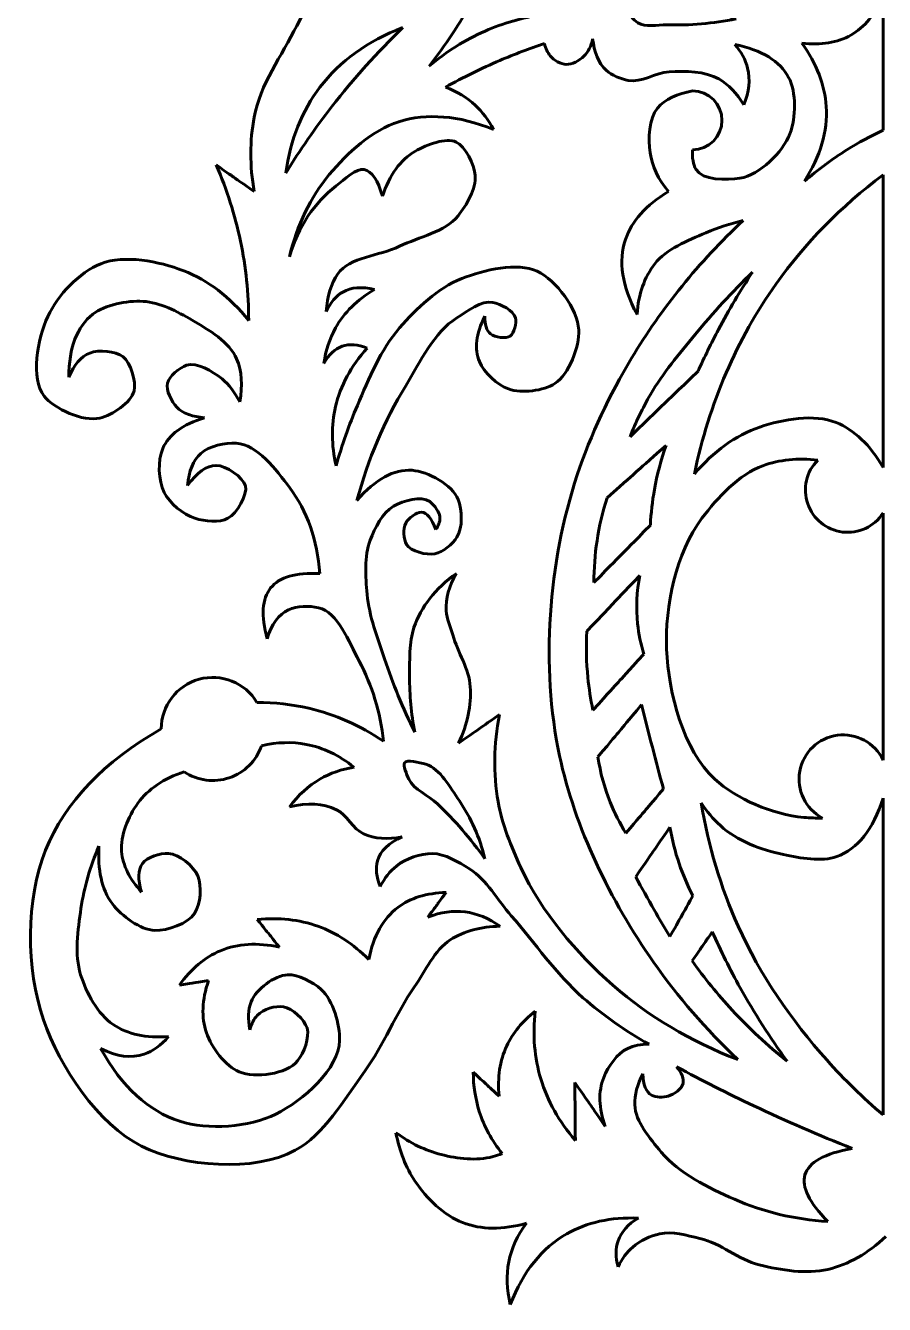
# Model space of a CAD drawing. Header units: millimetres. Extents: x -80 to 363, y 28 to 338.
# Drawn here: x 168.8 to 227.2, y 44.2 to 131 of the extents above; entities that cross this region are included whole.
import ezdxf

# ---------------------------------------------------------------- set-up
doc = ezdxf.new("R2010")
doc.units = ezdxf.units.MM
doc.linetypes.add('K5LT32771', pattern=[0])

msp = doc.modelspace()

# ---------------------------------------------------------------- linework, layer by layer
at = {"color": 30, "linetype": 'K5LT32771', "lineweight": 60, "true_color": 0xff8000}
for p, q in [((227.081, 133.054), (227.081, 123.937)), ((227.081, 120.902), (227.081, 101.025)), ((227.081, 97.918), (227.081, 81.148)), ((227.081, 78.567), (227.081, 57.054))]:
    msp.add_line(p, q, dxfattribs=at)
for centre, radius, start, end in [((214.14, 124.603), 2, 270, 90), ((224.678, 99.49), 2.872, 134.97714, 326.80128), ((181.557, 83.261), 3.5, 30.89039, 180), ((224.373, 79.857), 3, 25.47481, 241.89471), ((181.557, 83.261), 3.5, 236.27327, 341.0372)]:
    msp.add_arc(centre, radius, start, end, dxfattribs=at)
for points, knots in [([(196.26, 128.292), (197.369, 129.699), (198.344, 131.176), (199.184, 132.725), (200.232, 134.659), (201.071, 136.704), (201.7, 138.86)], [0, 0, 0, 0, 1, 1, 1, 2, 2, 2, 2]), ([(190.581, 137.111), (189.41, 135.118), (188.305, 133.092), (187.264, 131.033), (186.234, 128.995), (184.776, 127.016), (184.366, 124.822), (184.064, 123.205), (184.064, 121.521), (184.366, 119.77)], [0, 0, 0, 0, 1, 1, 1, 2, 2, 2, 3, 3, 3, 3]), ([(217.105, 131.492), (215.647, 132.035), (214.161, 132.447), (212.648, 132.728), (211.917, 132.864), (210.994, 133.393), (210.434, 133.044), (210.148, 132.866), (209.72, 132.452), (209.715, 132.153), (209.71, 131.848), (210.139, 131.436), (210.434, 131.233), (210.93, 130.892), (211.738, 131.107), (212.389, 131.089), (213.962, 131.047), (215.534, 131.181), (217.105, 131.492)], [0, 0, 0, 0, 1, 1, 1, 2, 2, 2, 3, 3, 3, 4, 4, 4, 5, 5, 5, 6, 6, 6, 6]), ([(227.081, 133.054), (226.557, 131.816), (225.829, 130.931), (224.898, 130.399), (223.983, 129.876), (222.871, 129.693), (221.563, 129.853)], [0, 0, 0, 0, 1, 1, 1, 2, 2, 2, 2]), ([(203.928, 131.791), (202.562, 131.577), (201.268, 131.201), (200.046, 130.665), (198.696, 130.071), (197.434, 129.28), (196.26, 128.292)], [0, 0, 0, 0, 1, 1, 1, 2, 2, 2, 2]), ([(186.508, 121.02), (186.845, 123.309), (187.621, 125.255), (188.837, 126.858), (190.18, 128.628), (192.058, 129.98), (194.473, 130.912)], [0, 0, 0, 0, 1, 1, 1, 2, 2, 2, 2]), ([(194.473, 130.912), (192.729, 129.226), (191.118, 127.434), (189.642, 125.535), (188.52, 124.092), (187.475, 122.587), (186.508, 121.02)], [0, 0, 0, 0, 1, 1, 1, 2, 2, 2, 2]), ([(204.082, 129.821), (203.055, 129.478), (202.045, 129.094), (201.054, 128.67), (199.798, 128.132), (198.571, 127.528), (197.373, 126.858)], [0, 0, 0, 0, 1, 1, 1, 2, 2, 2, 2]), ([(207.356, 130.136), (207.255, 129.642), (207.056, 129.251), (206.758, 128.962), (206.458, 128.672), (205.953, 128.384), (205.56, 128.403), (205.195, 128.42), (204.736, 128.689), (204.481, 128.982), (204.288, 129.204), (204.155, 129.484), (204.082, 129.821)], [0, 0, 0, 0, 1, 1, 1, 2, 2, 2, 3, 3, 3, 4, 4, 4, 4]), ([(217.621, 125.65), (217.156, 126.436), (216.589, 127.024), (215.921, 127.414), (214.991, 127.958), (213.662, 127.953), (212.543, 127.897), (211.617, 127.851), (210.658, 127.136), (209.778, 127.313), (209.263, 127.417), (208.659, 127.662), (208.276, 128.008), (207.739, 128.493), (207.461, 129.265), (207.356, 130.136)], [0, 0, 0, 0, 1, 1, 1, 2, 2, 2, 3, 3, 3, 4, 4, 4, 5, 5, 5, 5]), ([(217.018, 129.762), (218.861, 129.374), (220.078, 128.626), (220.67, 127.519), (221.197, 126.531), (221.176, 124.774), (220.756, 123.695), (220.257, 122.413), (218.705, 120.9), (217.363, 120.675), (216.461, 120.524), (214.799, 120.522), (214.372, 121.279), (214.184, 121.613), (214.107, 122.054), (214.14, 122.603)], [0, 0, 0, 0, 1, 1, 1, 2, 2, 2, 3, 3, 3, 4, 4, 4, 5, 5, 5, 5]), ([(217.018, 129.762), (217.452, 129.254), (217.74, 128.718), (217.88, 128.152), (218.073, 127.373), (217.987, 126.539), (217.621, 125.65)], [0, 0, 0, 0, 1, 1, 1, 2, 2, 2, 2]), ([(221.563, 129.853), (222.574, 128.432), (223.127, 126.992), (223.219, 125.533), (223.324, 123.867), (222.83, 122.176), (221.735, 120.461)], [0, 0, 0, 0, 1, 1, 1, 2, 2, 2, 2]), ([(197.373, 126.858), (198.15, 126.566), (198.822, 126.157), (199.388, 125.631), (199.88, 125.173), (200.292, 124.627), (200.624, 123.992)], [0, 0, 0, 0, 1, 1, 1, 2, 2, 2, 2]), ([(214.14, 126.603), (213.141, 126.409), (212.25, 126.044), (211.757, 125.429), (211.186, 124.717), (211.113, 123.362), (211.257, 122.394), (211.394, 121.479), (211.808, 120.602), (212.5, 119.765)], [0, 0, 0, 0, 1, 1, 1, 2, 2, 2, 3, 3, 3, 3]), ([(200.624, 123.992), (198.251, 124.935), (196.104, 125.108), (194.183, 124.51), (192.42, 123.961), (190.692, 122.397), (189.467, 120.915), (188.186, 119.366), (187.285, 117.506), (186.764, 115.337)], [0, 0, 0, 0, 1, 1, 1, 2, 2, 2, 3, 3, 3, 3]), ([(189.269, 111.616), (189.326, 112.654), (189.589, 113.509), (190.056, 114.183), (190.853, 115.333), (192.865, 115.383), (194.238, 116.047), (195.583, 116.696), (197.335, 117.015), (198.214, 118.117), (198.796, 118.847), (199.45, 119.965), (199.373, 120.85), (199.305, 121.63), (198.72, 122.823), (198.089, 123.128), (197.404, 123.459), (196.083, 122.953), (195.315, 122.507), (194.29, 121.911), (193.545, 120.89), (193.079, 119.442)], [0, 0, 0, 0, 1, 1, 1, 2, 2, 2, 3, 3, 3, 4, 4, 4, 5, 5, 5, 6, 6, 6, 7, 7, 7, 7]), ([(221.735, 120.461), (222.65, 121.252), (223.614, 121.964), (224.628, 122.599), (225.416, 123.092), (226.233, 123.538), (227.081, 123.937)], [0, 0, 0, 0, 1, 1, 1, 2, 2, 2, 2]), ([(183.995, 111.01), (183.992, 112.846), (183.807, 114.645), (183.439, 116.405), (183.071, 118.169), (182.518, 119.894), (181.783, 121.581)], [0, 0, 0, 0, 1, 1, 1, 2, 2, 2, 2]), ([(193.079, 119.442), (192.775, 120.539), (192.361, 121.146), (191.837, 121.264), (191.312, 121.382), (190.503, 120.586), (189.932, 120.146), (188.442, 118.999), (187.386, 117.396), (186.764, 115.337)], [0, 0, 0, 0, 1, 1, 1, 2, 2, 2, 3, 3, 3, 3]), ([(227.081, 120.902), (224.209, 118.732), (221.786, 116.261), (219.813, 113.49), (217.139, 109.736), (215.29, 105.429), (214.264, 100.57)], [0, 0, 0, 0, 1, 1, 1, 2, 2, 2, 2]), ([(212.5, 119.765), (210.981, 118.844), (210.009, 117.759), (209.585, 116.512), (209.084, 115.041), (209.347, 113.344), (210.371, 111.419)], [0, 0, 0, 0, 1, 1, 1, 2, 2, 2, 2]), ([(217.576, 117.796), (214.569, 114.978), (212.043, 111.858), (209.999, 108.438), (208.517, 105.959), (207.214, 103.249), (206.313, 100.529), (204.338, 94.567), (203.824, 87.492), (205.108, 81.44), (206.142, 76.568), (208.577, 71.595), (211.488, 67.427), (213.143, 65.058), (215.051, 62.852), (217.213, 60.809)], [0, 0, 0, 0, 1, 1, 1, 2, 2, 2, 3, 3, 3, 4, 4, 4, 5, 5, 5, 5]), ([(210.371, 111.419), (210.471, 112.808), (210.871, 113.954), (211.572, 114.856), (212.356, 115.864), (213.813, 116.434), (215.051, 116.968), (215.859, 117.317), (216.701, 117.593), (217.576, 117.796)], [0, 0, 0, 0, 1, 1, 1, 2, 2, 2, 3, 3, 3, 3]), ([(171.773, 107.156), (172.133, 108.008), (172.612, 108.554), (173.211, 108.793), (173.829, 109.04), (174.948, 108.936), (175.448, 108.554), (175.994, 108.136), (176.36, 106.873), (176.207, 106.217), (176.022, 105.427), (174.723, 104.583), (173.89, 104.38), (172.741, 104.1), (170.79, 105.01), (170.096, 105.878), (169.175, 107.031), (169.652, 109.76), (170.356, 111.289), (171.014, 112.721), (172.522, 114.304), (173.95, 114.864), (175.542, 115.489), (177.896, 115.041), (179.581, 114.385), (181.238, 113.74), (182.709, 112.615), (183.995, 111.01)], [0, 0, 0, 0, 1, 1, 1, 2, 2, 2, 3, 3, 3, 4, 4, 4, 5, 5, 5, 6, 6, 6, 7, 7, 7, 8, 8, 8, 9, 9, 9, 9]), ([(200.027, 111.293), (199.441, 110.099), (199.32, 109.075), (199.663, 108.221), (199.965, 107.468), (200.877, 106.642), (201.65, 106.357), (202.55, 106.026), (204.024, 106.233), (204.797, 106.73), (205.771, 107.355), (206.462, 109.218), (206.412, 110.374), (206.352, 111.787), (204.864, 113.744), (203.597, 114.349), (202.254, 114.99), (199.995, 114.46), (198.462, 113.852), (196.859, 113.217), (195.386, 111.835), (194.238, 110.498), (192.965, 109.015), (192.167, 107.066), (191.381, 105.239), (190.81, 103.912), (190.327, 102.545), (189.932, 101.14)], [0, 0, 0, 0, 1, 1, 1, 2, 2, 2, 3, 3, 3, 4, 4, 4, 5, 5, 5, 6, 6, 6, 7, 7, 7, 8, 8, 8, 9, 9, 9, 9]), ([(218.213, 114.292), (216.832, 112.944), (215.533, 111.529), (214.313, 110.047), (213.239, 108.742), (212.118, 107.436), (211.277, 105.976), (210.75, 105.061), (210.29, 104.107), (209.896, 103.112)], [0, 0, 0, 0, 1, 1, 1, 2, 2, 2, 3, 3, 3, 3]), ([(218.213, 114.292), (217.379, 113.026), (216.608, 111.726), (215.901, 110.393), (215.41, 109.468), (214.95, 108.528), (214.52, 107.571)], [0, 0, 0, 0, 1, 1, 1, 2, 2, 2, 2]), ([(189.104, 108.096), (189.229, 108.982), (189.491, 109.782), (189.89, 110.498), (190.478, 111.551), (191.361, 112.421), (192.541, 113.107)], [0, 0, 0, 0, 1, 1, 1, 2, 2, 2, 2]), ([(192.541, 113.107), (191.682, 113.326), (190.964, 113.271), (190.387, 112.941), (189.924, 112.676), (189.551, 112.235), (189.269, 111.616)], [0, 0, 0, 0, 1, 1, 1, 2, 2, 2, 2]), ([(183.392, 105.492), (183.597, 106.598), (183.525, 107.565), (183.176, 108.394), (182.696, 109.535), (181.293, 110.363), (180.161, 111.03), (179.15, 111.624), (177.958, 112.245), (176.826, 112.308), (175.708, 112.369), (174.237, 112.072), (173.411, 111.429), (172.339, 110.595), (171.793, 109.17), (171.773, 107.156)], [0, 0, 0, 0, 1, 1, 1, 2, 2, 2, 3, 3, 3, 4, 4, 4, 5, 5, 5, 5]), ([(191.352, 98.789), (192.103, 101.587), (193.206, 104.181), (194.661, 106.573), (195.656, 108.208), (196.559, 110.189), (198.139, 111.194), (198.862, 111.654), (199.81, 112.385), (200.574, 112.237), (201.111, 112.134), (202.003, 111.689), (202.114, 111.194), (202.191, 110.85), (202.034, 110.14), (201.766, 109.952), (201.486, 109.754), (200.714, 109.856), (200.425, 110.101), (200.155, 110.329), (200.023, 110.726), (200.027, 111.293)], [0, 0, 0, 0, 1, 1, 1, 2, 2, 2, 3, 3, 3, 4, 4, 4, 5, 5, 5, 6, 6, 6, 7, 7, 7, 7]), ([(192.044, 109.132), (191.402, 109.388), (190.836, 109.429), (190.346, 109.256), (189.856, 109.083), (189.442, 108.697), (189.104, 108.096)], [0, 0, 0, 0, 1, 1, 1, 2, 2, 2, 2]), ([(189.932, 101.14), (189.612, 102.555), (189.598, 103.894), (189.89, 105.156), (190.22, 106.578), (190.938, 107.903), (192.044, 109.132)], [0, 0, 0, 0, 1, 1, 1, 2, 2, 2, 2]), ([(180.992, 104.395), (180.233, 104.473), (179.528, 104.67), (179.107, 105.118), (178.743, 105.506), (178.374, 106.277), (178.479, 106.748), (178.586, 107.229), (179.295, 107.813), (179.777, 107.967), (180.475, 108.189), (181.537, 107.562), (182.184, 107.045), (182.677, 106.65), (183.061, 106.094), (183.392, 105.492)], [0, 0, 0, 0, 1, 1, 1, 2, 2, 2, 3, 3, 3, 4, 4, 4, 5, 5, 5, 5]), ([(179.85, 99.796), (180.494, 100.702), (181.14, 101.159), (181.787, 101.165), (182.448, 101.172), (183.627, 100.359), (183.774, 99.774), (183.926, 99.169), (183.21, 97.918), (182.582, 97.571), (182.02, 97.262), (181.012, 97.355), (180.346, 97.571), (179.533, 97.835), (178.636, 98.587), (178.259, 99.327), (177.845, 100.136), (177.81, 101.5), (178.159, 102.308), (178.571, 103.262), (179.515, 103.957), (180.992, 104.395)], [0, 0, 0, 0, 1, 1, 1, 2, 2, 2, 3, 3, 3, 4, 4, 4, 5, 5, 5, 6, 6, 6, 7, 7, 7, 7]), ([(214.264, 100.57), (215.571, 102.128), (217.053, 103.194), (218.71, 103.769), (220.279, 104.313), (222.418, 104.676), (223.886, 104.079), (225.138, 103.57), (226.203, 102.552), (227.081, 101.025)], [0, 0, 0, 0, 1, 1, 1, 2, 2, 2, 3, 3, 3, 3]), ([(188.821, 93.815), (188.653, 96.116), (187.973, 98.061), (186.78, 99.652), (185.87, 100.865), (184.563, 102.603), (183.157, 102.671), (182.408, 102.708), (181.294, 102.493), (180.741, 101.981), (180.221, 101.501), (179.924, 100.773), (179.85, 99.796)], [0, 0, 0, 0, 1, 1, 1, 2, 2, 2, 3, 3, 3, 4, 4, 4, 4]), ([(212.346, 102.525), (211.999, 101.54), (211.735, 100.539), (211.553, 99.523), (211.41, 98.727), (211.318, 97.922), (211.277, 97.107)], [0, 0, 0, 0, 1, 1, 1, 2, 2, 2, 2]), ([(222.648, 101.521), (221.286, 101.677), (220.045, 101.552), (218.924, 101.146), (217.286, 100.554), (215.826, 98.975), (214.783, 97.571), (213.027, 95.209), (212.258, 91.603), (212.381, 88.682), (212.507, 85.697), (213.508, 81.798), (215.653, 79.857), (217.152, 78.5), (219.534, 77.455), (221.698, 77.254), (222.113, 77.215), (222.533, 77.201), (222.959, 77.211)], [0, 0, 0, 0, 1, 1, 1, 2, 2, 2, 3, 3, 3, 4, 4, 4, 5, 5, 5, 6, 6, 6, 6]), ([(191.352, 98.789), (192.623, 100.24), (193.869, 100.92), (195.09, 100.831), (196.154, 100.753), (197.823, 99.848), (198.225, 98.847), (198.502, 98.156), (198.545, 96.944), (198.138, 96.288), (197.841, 95.809), (197.186, 95.267), (196.643, 95.166), (196.054, 95.056), (194.999, 95.316), (194.716, 95.799), (194.516, 96.141), (194.462, 96.864), (194.659, 97.237), (194.837, 97.573), (195.404, 98.003), (195.723, 97.984), (196.098, 97.963), (196.424, 97.57), (196.701, 96.805)], [0, 0, 0, 0, 1, 1, 1, 2, 2, 2, 3, 3, 3, 4, 4, 4, 5, 5, 5, 6, 6, 6, 7, 7, 7, 8, 8, 8, 8]), ([(195.272, 83.045), (194.471, 84.669), (193.788, 86.332), (193.221, 88.035), (192.746, 89.464), (192.173, 90.921), (192.042, 92.406), (191.935, 93.614), (191.818, 94.981), (192.243, 96.086), (192.565, 96.923), (193.089, 97.963), (193.825, 98.387), (194.483, 98.766), (195.729, 99.13), (196.298, 98.703), (196.6, 98.476), (196.996, 97.971), (196.988, 97.571), (196.983, 97.325), (196.887, 97.069), (196.701, 96.805)], [0, 0, 0, 0, 1, 1, 1, 2, 2, 2, 3, 3, 3, 4, 4, 4, 5, 5, 5, 6, 6, 6, 7, 7, 7, 7]), ([(208.344, 98.971), (208.033, 98.005), (207.803, 97.028), (207.653, 96.038), (207.513, 95.105), (207.444, 94.162), (207.446, 93.208)], [0, 0, 0, 0, 1, 1, 1, 2, 2, 2, 2]), ([(185.25, 89.392), (184.817, 90.951), (184.896, 92.1), (185.486, 92.837), (186.08, 93.579), (187.191, 93.905), (188.821, 93.815)], [0, 0, 0, 0, 1, 1, 1, 2, 2, 2, 2]), ([(198.105, 93.828), (196.665, 92.792), (195.704, 91.567), (195.223, 90.151), (194.878, 89.139), (194.929, 87.932), (194.924, 86.822), (194.919, 85.563), (195.035, 84.304), (195.272, 83.045)], [0, 0, 0, 0, 1, 1, 1, 2, 2, 2, 3, 3, 3, 3]), ([(198.254, 82.3), (198.868, 83.597), (199.133, 84.872), (199.049, 86.126), (198.968, 87.321), (198.205, 88.463), (197.856, 89.654), (197.697, 90.198), (197.44, 90.748), (197.409, 91.294), (197.36, 92.139), (197.592, 92.984), (198.105, 93.828)], [0, 0, 0, 0, 1, 1, 1, 2, 2, 2, 3, 3, 3, 4, 4, 4, 4]), ([(210.552, 93.691), (210.348, 92.586), (210.302, 91.493), (210.414, 90.413), (210.486, 89.718), (210.624, 89.028), (210.828, 88.343)], [0, 0, 0, 0, 1, 1, 1, 2, 2, 2, 2]), ([(193.152, 82.422), (192.933, 84.409), (192.381, 86.227), (191.496, 87.874), (190.788, 89.19), (190.066, 91.194), (188.735, 91.497), (188.139, 91.633), (187.253, 91.633), (186.699, 91.359), (186.037, 91.03), (185.554, 90.375), (185.25, 89.392)], [0, 0, 0, 0, 1, 1, 1, 2, 2, 2, 3, 3, 3, 4, 4, 4, 4]), ([(206.963, 89.895), (206.905, 88.841), (206.928, 87.795), (207.032, 86.755), (207.106, 86.015), (207.221, 85.279), (207.377, 84.547)], [0, 0, 0, 0, 1, 1, 1, 2, 2, 2, 2]), ([(193.152, 82.422), (191.551, 83.5), (189.86, 84.248), (188.08, 84.665), (186.943, 84.931), (185.77, 85.062), (184.56, 85.058)], [0, 0, 0, 0, 1, 1, 1, 2, 2, 2, 2]), ([(210.686, 84.915), (210.919, 83.947), (211.161, 82.981), (211.411, 82.017), (211.656, 81.071), (211.909, 80.128), (212.17, 79.187)], [0, 0, 0, 0, 1, 1, 1, 2, 2, 2, 2]), ([(217.213, 60.809), (213.994, 62.043), (211.17, 63.724), (208.738, 65.853), (206.234, 68.045), (203.893, 70.821), (202.477, 73.853), (201.818, 75.264), (201.21, 76.796), (200.937, 78.325), (200.595, 80.236), (200.628, 82.207), (201.036, 84.238)], [0, 0, 0, 0, 1, 1, 1, 2, 2, 2, 3, 3, 3, 4, 4, 4, 4]), ([(178.057, 83.261), (174.161, 81.04), (171.542, 78.297), (170.201, 75.033), (168.843, 71.728), (168.871, 66.939), (170.058, 63.513), (171.178, 60.283), (173.78, 56.38), (176.713, 54.927), (179.534, 53.528), (184.379, 53.126), (187.16, 54.64), (189.062, 55.676), (190.498, 58.08), (191.882, 60.007), (193.167, 61.796), (193.987, 63.916), (195.245, 65.731), (196.009, 66.833), (196.617, 68.248), (197.689, 68.934), (198.621, 69.531), (199.748, 69.839), (201.07, 69.857)], [0, 0, 0, 0, 1, 1, 1, 2, 2, 2, 3, 3, 3, 4, 4, 4, 5, 5, 5, 6, 6, 6, 7, 7, 7, 8, 8, 8, 8]), ([(191.151, 80.662), (190.133, 81.479), (189.052, 81.997), (187.907, 82.215), (186.939, 82.399), (185.926, 82.369), (184.867, 82.124)], [0, 0, 0, 0, 1, 1, 1, 2, 2, 2, 2]), ([(200.042, 74.449), (199.681, 75.9), (199.101, 77.209), (198.303, 78.375), (197.676, 79.291), (197.032, 80.557), (196.018, 80.859), (195.583, 80.988), (194.718, 81.204), (194.577, 80.958), (194.465, 80.765), (194.718, 80.188), (194.875, 79.857), (195.228, 79.113), (196.196, 78.766), (196.813, 78.176), (197.998, 77.042), (199.074, 75.8), (200.042, 74.449)], [0, 0, 0, 0, 1, 1, 1, 2, 2, 2, 3, 3, 3, 4, 4, 4, 5, 5, 5, 6, 6, 6, 6]), ([(207.718, 81.361), (207.877, 80.292), (208.153, 79.269), (208.547, 78.29), (208.838, 77.564), (209.195, 76.862), (209.616, 76.185)], [0, 0, 0, 0, 1, 1, 1, 2, 2, 2, 2]), ([(176.727, 72.174), (175.904, 73.068), (175.449, 73.986), (175.361, 74.93), (175.262, 75.993), (175.816, 77.331), (176.463, 78.213), (177.175, 79.182), (178.225, 79.895), (179.614, 80.35)], [0, 0, 0, 0, 1, 1, 1, 2, 2, 2, 3, 3, 3, 3]), ([(186.775, 77.977), (187.361, 78.775), (188.049, 79.402), (188.839, 79.857), (189.531, 80.257), (190.302, 80.525), (191.151, 80.662)], [0, 0, 0, 0, 1, 1, 1, 2, 2, 2, 2]), ([(194.427, 75.94), (193.435, 75.737), (192.557, 75.803), (191.794, 76.139), (191.082, 76.451), (190.658, 77.448), (189.955, 77.778), (189.046, 78.206), (187.986, 78.272), (186.775, 77.977)], [0, 0, 0, 0, 1, 1, 1, 2, 2, 2, 3, 3, 3, 3]), ([(227.081, 78.567), (226.405, 76.432), (225.356, 75.107), (223.933, 74.592), (222.916, 74.224), (221.47, 74.484), (220.31, 74.73), (218.803, 75.049), (217.169, 75.661), (216.031, 76.697), (215.54, 77.144), (215.103, 77.661), (214.72, 78.25)], [0, 0, 0, 0, 1, 1, 1, 2, 2, 2, 3, 3, 3, 4, 4, 4, 4]), ([(214.72, 78.25), (215.215, 75.29), (216.054, 72.493), (217.239, 69.857), (218.716, 66.572), (220.863, 63.456), (223.278, 60.755), (224.451, 59.443), (225.718, 58.209), (227.081, 57.054)], [0, 0, 0, 0, 1, 1, 1, 2, 2, 2, 3, 3, 3, 3]), ([(212.609, 76.583), (212.751, 75.738), (212.959, 74.915), (213.232, 74.115), (213.486, 73.369), (213.798, 72.642), (214.166, 71.934)], [0, 0, 0, 0, 1, 1, 1, 2, 2, 2, 2]), ([(192.937, 72.561), (192.664, 73.214), (192.597, 73.794), (192.738, 74.3), (192.927, 74.98), (193.49, 75.527), (194.427, 75.94)], [0, 0, 0, 0, 1, 1, 1, 2, 2, 2, 2]), ([(178.552, 62.369), (177.026, 62.25), (175.771, 62.523), (174.786, 63.188), (173.755, 63.885), (172.966, 65.337), (172.581, 66.567), (172.152, 67.94), (172.39, 69.6), (172.605, 71.072), (172.815, 72.506), (173.223, 73.912), (173.827, 75.29)], [0, 0, 0, 0, 1, 1, 1, 2, 2, 2, 3, 3, 3, 4, 4, 4, 4]), ([(173.827, 75.29), (173.739, 73.738), (173.986, 72.365), (174.738, 71.384), (175.377, 70.55), (176.619, 69.614), (177.624, 69.576), (178.491, 69.543), (179.859, 70.035), (180.321, 70.737), (180.723, 71.346), (180.84, 72.595), (180.537, 73.277), (180.238, 73.948), (179.277, 74.764), (178.548, 74.81), (177.995, 74.846), (177.081, 74.547), (176.775, 74.115), (176.463, 73.676), (176.447, 73.029), (176.727, 72.174)], [0, 0, 0, 0, 1, 1, 1, 2, 2, 2, 3, 3, 3, 4, 4, 4, 5, 5, 5, 6, 6, 6, 7, 7, 7, 7]), ([(211.185, 61.839), (209.567, 62.758), (208.072, 63.815), (206.701, 65.008), (204.854, 66.615), (203.465, 68.727), (201.831, 70.573), (200.891, 71.636), (200.167, 73.009), (198.999, 73.753), (198.247, 74.232), (197.319, 74.783), (196.465, 74.797), (195.662, 74.81), (194.675, 74.467), (194.03, 73.952), (193.587, 73.599), (193.223, 73.135), (192.937, 72.561)], [0, 0, 0, 0, 1, 1, 1, 2, 2, 2, 3, 3, 3, 4, 4, 4, 5, 5, 5, 6, 6, 6, 6]), ([(210.284, 73.228), (210.688, 72.47), (211.103, 71.719), (211.53, 70.975), (211.882, 70.364), (212.241, 69.757), (212.609, 69.154)], [0, 0, 0, 0, 1, 1, 1, 2, 2, 2, 2]), ([(197.403, 72.154), (196.067, 72.117), (194.975, 71.777), (194.128, 71.136), (193.128, 70.379), (192.469, 69.2), (192.151, 67.601)], [0, 0, 0, 0, 1, 1, 1, 2, 2, 2, 2]), ([(192.151, 67.601), (191.107, 68.653), (189.955, 69.405), (188.696, 69.857), (187.433, 70.312), (186.062, 70.465), (184.583, 70.317)], [0, 0, 0, 0, 1, 1, 1, 2, 2, 2, 2]), ([(201.07, 69.857), (200.305, 70.404), (199.511, 70.729), (198.689, 70.832), (197.877, 70.933), (197.038, 70.818), (196.17, 70.487)], [0, 0, 0, 0, 1, 1, 1, 2, 2, 2, 2]), ([(186.08, 68.44), (184.588, 68.766), (183.257, 68.686), (182.087, 68.2), (181.021, 67.758), (180.089, 66.979), (179.291, 65.864)], [0, 0, 0, 0, 1, 1, 1, 2, 2, 2, 2]), ([(215.484, 69.49), (216.06, 68.188), (216.691, 66.918), (217.377, 65.68), (218.332, 63.957), (219.395, 62.296), (220.565, 60.695)], [0, 0, 0, 0, 1, 1, 1, 2, 2, 2, 2]), ([(220.565, 60.695), (219.225, 61.766), (217.978, 62.924), (216.826, 64.17), (215.857, 65.218), (214.955, 66.328), (214.118, 67.501)], [0, 0, 0, 0, 1, 1, 1, 2, 2, 2, 2]), ([(184.084, 62.829), (183.927, 63.558), (183.953, 64.191), (184.163, 64.726), (184.505, 65.595), (185.75, 66.518), (186.64, 66.563), (187.357, 66.599), (188.349, 66.077), (188.916, 65.565), (189.755, 64.806), (190.191, 63.181), (190.174, 62.11), (190.145, 60.179), (187.667, 58.009), (185.841, 57.098), (184.037, 56.197), (181.218, 56.004), (179.311, 56.618), (177.186, 57.302), (175.396, 58.946), (173.939, 61.551)], [0, 0, 0, 0, 1, 1, 1, 2, 2, 2, 3, 3, 3, 4, 4, 4, 5, 5, 5, 6, 6, 6, 7, 7, 7, 7]), ([(181.268, 66.164), (180.816, 64.847), (180.769, 63.669), (181.128, 62.629), (181.479, 61.612), (182.424, 60.353), (183.345, 59.973), (184.421, 59.529), (186.6, 59.8), (187.319, 60.712), (187.732, 61.237), (188.155, 62.321), (187.958, 62.949), (187.775, 63.528), (186.972, 64.282), (186.36, 64.386), (185.828, 64.477), (184.98, 64.228), (184.583, 63.807), (184.349, 63.56), (184.183, 63.234), (184.084, 62.829)], [0, 0, 0, 0, 1, 1, 1, 2, 2, 2, 3, 3, 3, 4, 4, 4, 5, 5, 5, 6, 6, 6, 7, 7, 7, 7]), ([(201.006, 58.319), (200.881, 59.591), (201.053, 60.729), (201.523, 61.735), (201.937, 62.62), (202.581, 63.402), (203.456, 64.082)], [0, 0, 0, 0, 1, 1, 1, 2, 2, 2, 2]), ([(203.456, 64.082), (203.276, 62.458), (203.402, 60.928), (203.835, 59.492), (204.286, 57.999), (205.068, 56.607), (206.182, 55.317)], [0, 0, 0, 0, 1, 1, 1, 2, 2, 2, 2]), ([(173.939, 61.551), (175.031, 61.004), (176.016, 60.878), (176.895, 61.171), (177.497, 61.373), (178.05, 61.772), (178.552, 62.369)], [0, 0, 0, 0, 1, 1, 1, 2, 2, 2, 2]), ([(208.218, 56.249), (207.761, 57.509), (207.726, 58.625), (208.114, 59.596), (208.41, 60.335), (209.009, 61.222), (209.736, 61.563), (210.157, 61.76), (210.64, 61.852), (211.185, 61.839)], [0, 0, 0, 0, 1, 1, 1, 2, 2, 2, 3, 3, 3, 3]), ([(201.213, 54.42), (200.503, 55.31), (199.986, 56.264), (199.66, 57.284), (199.391, 58.125), (199.253, 59.011), (199.246, 59.941)], [0, 0, 0, 0, 1, 1, 1, 2, 2, 2, 2]), ([(213.049, 60.321), (213.419, 59.887), (213.568, 59.507), (213.497, 59.182), (213.421, 58.831), (212.887, 58.438), (212.497, 58.319), (212.16, 58.216), (211.638, 58.226), (211.358, 58.388), (210.975, 58.61), (210.779, 59.093), (210.771, 59.837)], [0, 0, 0, 0, 1, 1, 1, 2, 2, 2, 3, 3, 3, 4, 4, 4, 4]), ([(224.988, 54.765), (222.722, 55.658), (220.491, 56.624), (218.294, 57.663), (216.523, 58.501), (214.775, 59.387), (213.049, 60.321)], [0, 0, 0, 0, 1, 1, 1, 2, 2, 2, 2]), ([(223.332, 49.796), (221.064, 49.948), (218.948, 50.454), (216.983, 51.314), (215.202, 52.093), (213.242, 53.052), (212.014, 54.523), (211.25, 55.438), (210.246, 56.59), (210.219, 57.733), (210.203, 58.409), (210.387, 59.11), (210.771, 59.837)], [0, 0, 0, 0, 1, 1, 1, 2, 2, 2, 3, 3, 3, 4, 4, 4, 4]), ([(202.869, 49.692), (201.24, 49.229), (199.791, 49.24), (198.521, 49.727), (197.279, 50.203), (196.084, 51.379), (195.312, 52.522), (194.666, 53.478), (194.229, 54.583), (194.001, 55.835)], [0, 0, 0, 0, 1, 1, 1, 2, 2, 2, 3, 3, 3, 3]), ([(194.001, 55.835), (194.969, 55.119), (195.993, 54.624), (197.072, 54.351), (198.186, 54.069), (199.469, 53.907), (200.592, 54.213), (200.801, 54.27), (201.008, 54.339), (201.213, 54.42)], [0, 0, 0, 0, 1, 1, 1, 2, 2, 2, 3, 3, 3, 3]), ([(224.988, 54.765), (223.099, 54.423), (222.029, 53.825), (221.779, 52.971), (221.539, 52.149), (222.057, 51.091), (223.332, 49.796)], [0, 0, 0, 0, 1, 1, 1, 2, 2, 2, 2]), ([(201.765, 44.171), (201.511, 45.182), (201.476, 46.148), (201.662, 47.07), (201.846, 47.988), (202.249, 48.862), (202.869, 49.692)], [0, 0, 0, 0, 1, 1, 1, 2, 2, 2, 2]), ([(210.461, 50.037), (208.577, 50.102), (206.955, 49.746), (205.595, 48.968), (203.92, 48.009), (202.643, 46.41), (201.765, 44.171)], [0, 0, 0, 0, 1, 1, 1, 2, 2, 2, 2]), ([(209.081, 46.725), (208.902, 47.379), (208.902, 47.966), (209.081, 48.485), (209.292, 49.097), (209.752, 49.615), (210.461, 50.037)], [0, 0, 0, 0, 1, 1, 1, 2, 2, 2, 2]), ([(227.266, 48.795), (226.05, 47.63), (224.739, 46.882), (223.332, 46.552), (221.881, 46.212), (220.159, 46.488), (218.673, 46.863), (217.268, 47.218), (216.054, 48.325), (214.636, 48.657), (213.755, 48.863), (212.769, 49.155), (211.91, 48.968), (211.273, 48.829), (210.579, 48.504), (210.081, 48.071), (209.672, 47.713), (209.338, 47.265), (209.081, 46.725)], [0, 0, 0, 0, 1, 1, 1, 2, 2, 2, 3, 3, 3, 4, 4, 4, 5, 5, 5, 6, 6, 6, 6])]:
    msp.add_open_spline(points, degree=3, knots=knots, dxfattribs=at)
for points in [[(181.783, 121.581), (183.505, 120.374), (182.644, 120.977), (184.366, 119.77)], [(214.52, 107.571), (211.438, 104.598), (212.979, 106.085), (209.896, 103.112)], [(212.346, 102.525), (209.678, 100.155), (211.012, 101.34), (208.344, 98.971)], [(211.277, 97.107), (208.723, 94.508), (210, 95.808), (207.446, 93.208)], [(210.552, 93.691), (208.16, 91.161), (209.356, 92.426), (206.963, 89.895)], [(210.828, 88.343), (208.528, 85.812), (209.678, 87.077), (207.377, 84.547)], [(210.686, 84.915), (208.708, 82.546), (209.697, 83.731), (207.718, 81.361)], [(201.036, 84.238), (199.181, 82.946), (200.109, 83.592), (198.254, 82.3)], [(212.17, 79.187), (210.467, 77.186), (211.319, 78.186), (209.616, 76.185)], [(212.609, 76.583), (211.059, 74.346), (211.834, 75.465), (210.284, 73.228)], [(196.17, 70.487), (196.992, 71.598), (196.581, 71.042), (197.403, 72.154)], [(214.166, 71.934), (213.128, 70.081), (213.647, 71.007), (212.609, 69.154)], [(184.583, 70.317), (185.581, 69.066), (185.082, 69.692), (186.08, 68.44)], [(215.484, 69.49), (214.574, 68.164), (215.029, 68.827), (214.118, 67.501)], [(179.291, 65.864), (180.609, 66.064), (179.95, 65.964), (181.268, 66.164)], [(199.246, 59.941), (200.419, 58.86), (199.833, 59.4), (201.006, 58.319)], [(206.182, 55.317), (206.159, 57.94), (206.17, 56.628), (206.147, 59.251)], [(206.147, 59.251), (207.528, 57.249), (206.838, 58.25), (208.218, 56.249)]]:
    msp.add_open_spline(points, degree=3, dxfattribs=at)

doc.saveas('drawing.dxf')
